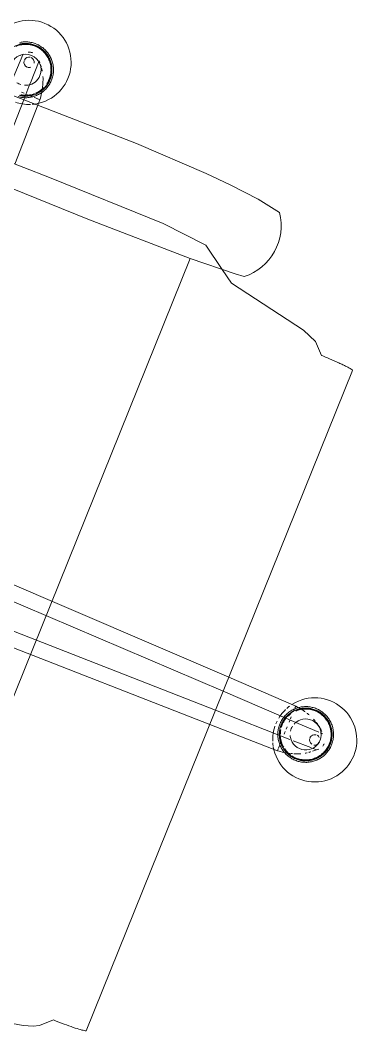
# Model space of a CAD drawing. Header units: inches. Extents: x -13 to 4331, y -638 to 2885.
# Drawn here: x 2919.34 to 2927.59, y 1560.85 to 1585.58 of the extents above; entities that cross this region are included whole.
import ezdxf

# ---------------------------------------------------------------- set-up
doc = ezdxf.new("R2010")
doc.units = ezdxf.units.IN
doc.header["$MEASUREMENT"] = 0
doc.layers.add('I-FURN', color=30, linetype='Continuous', lineweight=9)

# ---------------------------------------------------------------- blocks, each defined once
blk = doc.blocks.new('HermanMiller_Collection_Eames_SoftPad_SideChair - Arms Swivel Base-V26-FIRST FLOOR POWER _ SIGNAL')
at = {"layer": 'I-FURN'}
for p, q in [((-5.45, -9.726), (-5.45, 9.795)), ((-6.614, 9.612), (-8.681, 9.211)), ((-8.681, 9.211), (-8.918, 9.134)), ((-9.058, 9.06), (-9.321, 8.804)), ((-8.918, 9.134), (-9.058, 9.06)), ((-10.163, 8.749), (-10.163, -8.68)), ((-10.163, 0.662), (-0.715, 0.78)), ((-12.042, 0.572), (-12.065, 0.587)), ((-11.941, 0.487), (-11.94, 0.577)), ((-11.94, 0.64), (-10.163, 0.662)), ((-11.94, 0.589), (-11.94, 0.64)), ((-12.689, 0.266), (-12.817, 0.265)), ((-12.203, 0.271), (-12.668, 0.266)), ((-10.163, 0.292), (-12.123, 0.272)), ((-11.941, 0.389), (-11.941, 0.455)), ((-1.34, 0.381), (-10.163, 0.292)), ((-11.943, 0.133), (-11.942, 0.202)), ((-11.943, 0.013), (-11.943, 0.068)), ((-11.792, 0.09), (-11.796, 0.116)), ((-12.819, -0.157), (-12.747, -0.158)), ((-12.715, -0.159), (-12.159, -0.17)), ((-12.159, -0.17), (-10.163, -0.209)), ((-11.944, -0.174), (-11.944, -0.118)), ((-11.944, -0.259), (-11.944, -0.2)), ((-11.782, -0.19), (-11.774, -0.164)), ((-11.755, -0.056), (-11.752, -0.029)), ((-10.163, -0.209), (-1.344, -0.382)), ((-11.969, -0.487), (-11.949, -0.468)), ((-11.946, -0.54), (-11.945, -0.489)), ((-11.945, -0.478), (-11.945, -0.387)), ((-10.163, -0.58), (-11.946, -0.54)), ((-0.717, -0.787), (-10.163, -0.58)), ((-9.321, -8.736), (-9.058, -8.991)), ((-9.058, -8.991), (-8.681, -9.143)), ((-8.681, -9.143), (-6.614, -9.544)), ((-6.614, -9.544), (-6.277, -9.773)), ((-6.614, -9.794), (-6.841, -9.812)), ((-5.45, -9.726), (-6.614, -9.794)), ((-6.277, -9.773), (-5.685, -10.175)), ((-2.766, -9.685), (-5.45, -9.726)), ((5.318, -9.685), (-2.766, -9.685)), ((-5.685, -10.175), (-4.516, -10.278)), ((-4.516, -10.278), (-1.516, -10.278)), ((-1.516, -10.278), (6.145, -10.171)), ((-0.584, -11.812), (-0.605, -10.265)), ((-0.234, -10.26), (-0.217, -11.808)), ((-7.059, -11.592), (-6.45, -11.699)), ((-6.45, -11.699), (-5.68, -11.767)), ((-5.68, -11.767), (-5.034, -11.801)), ((-5.034, -11.801), (-3.174, -11.848)), ((-3.174, -11.848), (3.825, -11.753)), ((-0.582, -11.955), (-0.584, -11.812)), ((-0.192, -11.852), (-0.218, -11.861)), ((-0.217, -11.808), (-0.213, -12.152)), ((-0.531, -11.956), (-0.582, -11.955)), ((-0.429, -11.956), (-0.519, -11.956)), ((-0.386, -11.951), (-0.408, -11.967)), ((-0.331, -11.956), (-0.397, -11.956)), ((-0.24, -11.957), (-0.326, -11.956)), ((-0.205, -11.896), (-0.23, -11.905)), ((-0.094, -11.957), (-0.168, -11.957)), ((-0.213, -12.152), (-0.212, -12.239)), ((-0.212, -12.252), (-0.206, -12.832)), ((0.216, -12.814), (0.229, -12.147))]:
    blk.add_line(p, q, dxfattribs=at)
at = {"layer": 'I-FURN', "flags": 128}
for points in [[(-12.065, 0.587), (-12.088, 0.602), (-12.112, 0.615), (-12.136, 0.627), (-12.161, 0.639), (-12.186, 0.649), (-12.212, 0.659), (-12.238, 0.667), (-12.264, 0.674), (-12.291, 0.681), (-12.318, 0.686), (-12.345, 0.69), (-12.372, 0.693), (-12.399, 0.695), (-12.426, 0.696), (-12.454, 0.695), (-12.481, 0.694), (-12.508, 0.692), (-12.535, 0.688), (-12.562, 0.684), (-12.589, 0.678), (-12.615, 0.671), (-12.642, 0.663), (-12.667, 0.654), (-12.693, 0.645), (-12.718, 0.634), (-12.743, 0.622), (-12.767, 0.609), (-12.79, 0.595), (-12.813, 0.581), (-12.836, 0.565), (-12.857, 0.548), (-12.878, 0.531), (-12.899, 0.513), (-12.918, 0.494), (-12.937, 0.474), (-12.955, 0.454), (-12.973, 0.432), (-12.989, 0.411), (-13.004, 0.388), (-13.019, 0.365), (-13.033, 0.341), (-13.045, 0.317), (-13.057, 0.292), (-13.068, 0.267), (-13.077, 0.242), (-13.086, 0.216), (-13.093, 0.189), (-13.1, 0.163), (-13.105, 0.136), (-13.11, 0.109), (-13.113, 0.082), (-13.115, 0.055), (-13.116, 0.028), (-13.117, 0.013)], [(-11.966, 0.458), (-11.984, 0.476), (-12.003, 0.494), (-12.022, 0.511), (-12.042, 0.527), (-12.063, 0.542), (-12.085, 0.557), (-12.107, 0.57), (-12.129, 0.583), (-12.152, 0.594), (-12.176, 0.605), (-12.2, 0.615), (-12.224, 0.624), (-12.249, 0.632), (-12.273, 0.639), (-12.299, 0.645), (-12.324, 0.65), (-12.35, 0.653), (-12.375, 0.656), (-12.401, 0.658), (-12.427, 0.659), (-12.453, 0.659), (-12.478, 0.657), (-12.504, 0.655), (-12.53, 0.652), (-12.555, 0.647), (-12.581, 0.642), (-12.606, 0.636), (-12.63, 0.628), (-12.655, 0.62), (-12.679, 0.611), (-12.703, 0.6), (-12.726, 0.589), (-12.749, 0.577), (-12.771, 0.564), (-12.793, 0.55), (-12.814, 0.535), (-12.835, 0.52), (-12.855, 0.503), (-12.874, 0.486), (-12.892, 0.468), (-12.91, 0.449), (-12.927, 0.43), (-12.944, 0.41), (-12.959, 0.389), (-12.974, 0.368), (-12.987, 0.346), (-13, 0.324), (-13.012, 0.301), (-13.023, 0.277), (-13.033, 0.253), (-13.043, 0.229), (-13.051, 0.205), (-13.058, 0.18), (-13.064, 0.155), (-13.069, 0.13), (-13.073, 0.104), (-13.077, 0.078), (-13.079, 0.053), (-13.08, 0.027), (-13.08, 0.013)], [(-11.751, 0.013), (-11.752, 0.04), (-11.753, 0.067), (-11.756, 0.095), (-11.76, 0.122), (-11.765, 0.149), (-11.771, 0.175), (-11.778, 0.202), (-11.786, 0.228), (-11.795, 0.253), (-11.805, 0.279), (-11.816, 0.304), (-11.828, 0.328), (-11.841, 0.352), (-11.855, 0.376), (-11.87, 0.398), (-11.886, 0.421), (-11.903, 0.442), (-11.92, 0.463), (-11.939, 0.483), (-11.958, 0.503), (-11.978, 0.521), (-11.999, 0.539), (-12.02, 0.556), (-12.042, 0.572)], [(-11.796, 0.116), (-11.801, 0.141), (-11.806, 0.166), (-11.813, 0.191), (-11.821, 0.216), (-11.829, 0.24), (-11.839, 0.264), (-11.849, 0.288), (-11.861, 0.311), (-11.873, 0.334), (-11.886, 0.356), (-11.901, 0.378), (-11.916, 0.399), (-11.931, 0.419), (-11.948, 0.439), (-11.966, 0.458)], [(-13.117, 0.013), (-13.116, -0.014), (-13.114, -0.042), (-13.112, -0.069), (-13.108, -0.096), (-13.103, -0.123), (-13.097, -0.149), (-13.09, -0.176), (-13.082, -0.202), (-13.073, -0.228), (-13.063, -0.253), (-13.052, -0.278), (-13.039, -0.302), (-13.026, -0.326), (-13.012, -0.35), (-12.997, -0.373), (-12.982, -0.395), (-12.965, -0.416), (-12.947, -0.437), (-12.929, -0.458), (-12.91, -0.477), (-12.89, -0.496), (-12.869, -0.513), (-12.847, -0.53), (-12.825, -0.546), (-12.803, -0.562), (-12.779, -0.576), (-12.756, -0.589), (-12.731, -0.602), (-12.706, -0.613), (-12.681, -0.624), (-12.656, -0.633), (-12.63, -0.641), (-12.603, -0.649), (-12.577, -0.655), (-12.55, -0.66), (-12.523, -0.664), (-12.496, -0.667), (-12.468, -0.669), (-12.441, -0.67), (-12.414, -0.67), (-12.387, -0.668), (-12.359, -0.666), (-12.332, -0.662), (-12.305, -0.658), (-12.279, -0.652), (-12.252, -0.645), (-12.226, -0.638), (-12.2, -0.629), (-12.175, -0.619), (-12.15, -0.608), (-12.125, -0.596), (-12.101, -0.583), (-12.077, -0.57), (-12.054, -0.555), (-12.032, -0.539), (-12.01, -0.523), (-11.989, -0.505), (-11.969, -0.487)], [(-13.08, 0.013), (-13.079, -0.013), (-13.078, -0.039), (-13.075, -0.064), (-13.072, -0.09), (-13.067, -0.115), (-13.061, -0.141), (-13.055, -0.166), (-13.047, -0.19), (-13.038, -0.215), (-13.029, -0.239), (-13.018, -0.262), (-13.007, -0.285), (-12.995, -0.308), (-12.981, -0.33), (-12.967, -0.352), (-12.952, -0.373), (-12.936, -0.393), (-12.92, -0.413), (-12.902, -0.432), (-12.884, -0.451), (-12.865, -0.468), (-12.845, -0.485), (-12.825, -0.501), (-12.804, -0.516), (-12.783, -0.531), (-12.761, -0.544), (-12.738, -0.557), (-12.715, -0.569), (-12.692, -0.579), (-12.668, -0.589), (-12.644, -0.598), (-12.619, -0.606), (-12.594, -0.613), (-12.569, -0.619), (-12.544, -0.624), (-12.518, -0.628), (-12.492, -0.631), (-12.467, -0.632), (-12.441, -0.633), (-12.415, -0.633), (-12.389, -0.632), (-12.363, -0.629), (-12.338, -0.626), (-12.312, -0.622), (-12.287, -0.616), (-12.262, -0.61), (-12.237, -0.603), (-12.213, -0.594), (-12.189, -0.585), (-12.165, -0.575), (-12.142, -0.563), (-12.119, -0.551), (-12.097, -0.538), (-12.075, -0.524), (-12.054, -0.509), (-12.033, -0.494), (-12.013, -0.477), (-11.994, -0.46), (-11.975, -0.442), (-11.957, -0.424), (-11.94, -0.404), (-11.924, -0.384), (-11.909, -0.363)], [(-11.909, -0.363), (-11.894, -0.342), (-11.88, -0.32), (-11.867, -0.298), (-11.855, -0.275), (-11.844, -0.251), (-11.834, -0.228), (-11.825, -0.204), (-11.817, -0.179), (-11.81, -0.154), (-11.804, -0.129), (-11.798, -0.104), (-11.794, -0.078), (-11.791, -0.053), (-11.789, -0.027), (-11.788, -0.001), (-11.788, 0.013)], [(-11.788, 0.013), (-11.788, 0.039), (-11.79, 0.065), (-11.792, 0.09)], [(-11.752, -0.029), (-11.751, -0.002), (-11.751, 0.013)], [(-11.949, -0.468), (-11.93, -0.448), (-11.912, -0.428), (-11.895, -0.407), (-11.879, -0.385), (-11.863, -0.362), (-11.849, -0.339), (-11.835, -0.315), (-11.822, -0.291), (-11.811, -0.267), (-11.8, -0.241), (-11.79, -0.216), (-11.782, -0.19)], [(-11.774, -0.164), (-11.768, -0.137), (-11.762, -0.11), (-11.758, -0.083), (-11.755, -0.056)], [(-0.218, -11.861), (-0.243, -11.871), (-0.269, -11.882), (-0.293, -11.894), (-0.317, -11.907), (-0.341, -11.92), (-0.364, -11.935), (-0.386, -11.951)], [(-0.08, -11.864), (-0.106, -11.868), (-0.131, -11.874), (-0.156, -11.88), (-0.181, -11.887), (-0.205, -11.896)], [(-0.059, -11.824), (-0.086, -11.828), (-0.113, -11.832), (-0.14, -11.838), (-0.166, -11.845), (-0.192, -11.852)], [(-0.523, -12.083), (-0.539, -12.105), (-0.555, -12.128), (-0.569, -12.151), (-0.583, -12.174), (-0.596, -12.199), (-0.607, -12.223), (-0.618, -12.248), (-0.628, -12.274), (-0.636, -12.3), (-0.644, -12.326), (-0.65, -12.353), (-0.656, -12.379), (-0.66, -12.406), (-0.664, -12.433), (-0.666, -12.461), (-0.667, -12.488), (-0.667, -12.503)], [(-0.385, -11.996), (-0.405, -12.012), (-0.424, -12.03), (-0.443, -12.048), (-0.461, -12.066), (-0.478, -12.086), (-0.494, -12.106), (-0.51, -12.126), (-0.524, -12.148), (-0.538, -12.17), (-0.551, -12.192), (-0.563, -12.215), (-0.574, -12.238), (-0.584, -12.262), (-0.593, -12.286), (-0.601, -12.311), (-0.608, -12.336), (-0.615, -12.361), (-0.62, -12.386), (-0.624, -12.412), (-0.627, -12.437), (-0.629, -12.463), (-0.63, -12.489), (-0.63, -12.503)], [(-0.408, -11.967), (-0.429, -11.985), (-0.449, -12.003), (-0.469, -12.022), (-0.488, -12.042), (-0.506, -12.062), (-0.523, -12.083)], [(-0.23, -11.905), (-0.253, -11.915), (-0.277, -11.926), (-0.299, -11.939), (-0.322, -11.952), (-0.343, -11.966), (-0.365, -11.98), (-0.385, -11.996)], [(-0.667, -12.503), (-0.667, -12.53), (-0.665, -12.557), (-0.662, -12.584), (-0.658, -12.612), (-0.654, -12.638), (-0.648, -12.665), (-0.641, -12.691), (-0.633, -12.718), (-0.623, -12.743), (-0.613, -12.769), (-0.602, -12.794), (-0.59, -12.818), (-0.577, -12.842), (-0.563, -12.865), (-0.548, -12.888), (-0.532, -12.911), (-0.515, -12.932), (-0.498, -12.953), (-0.479, -12.973), (-0.46, -12.993), (-0.44, -13.011), (-0.419, -13.029), (-0.398, -13.046), (-0.376, -13.062), (-0.353, -13.077), (-0.33, -13.092), (-0.306, -13.105), (-0.282, -13.117), (-0.257, -13.129), (-0.232, -13.139), (-0.206, -13.149), (-0.18, -13.157), (-0.154, -13.164), (-0.127, -13.17), (-0.1, -13.176), (-0.073, -13.18), (-0.046, -13.183), (-0.019, -13.185), (0.008, -13.186), (0.036, -13.185), (0.063, -13.184), (0.09, -13.181), (0.117, -13.178), (0.144, -13.173), (0.171, -13.168), (0.197, -13.161), (0.223, -13.153), (0.249, -13.144), (0.275, -13.134), (0.3, -13.124), (0.324, -13.112), (0.348, -13.099), (0.372, -13.085), (0.395, -13.07)], [(-0.63, -12.503), (-0.63, -12.529), (-0.628, -12.554), (-0.626, -12.58), (-0.622, -12.606), (-0.618, -12.631), (-0.612, -12.656), (-0.605, -12.681), (-0.598, -12.706), (-0.589, -12.73), (-0.579, -12.754), (-0.569, -12.778), (-0.557, -12.801), (-0.545, -12.824), (-0.532, -12.846), (-0.518, -12.868), (-0.503, -12.889), (-0.487, -12.909), (-0.47, -12.929), (-0.453, -12.948), (-0.435, -12.966), (-0.416, -12.984), (-0.396, -13.001), (-0.376, -13.017), (-0.355, -13.032), (-0.333, -13.046), (-0.311, -13.06), (-0.289, -13.073), (-0.266, -13.084), (-0.242, -13.095), (-0.218, -13.105), (-0.194, -13.114), (-0.17, -13.122), (-0.145, -13.129), (-0.12, -13.135), (-0.094, -13.139), (-0.069, -13.143), (-0.043, -13.146), (-0.017, -13.148), (0.009, -13.149), (0.034, -13.149), (0.06, -13.147), (0.086, -13.145), (0.112, -13.142), (0.137, -13.137), (0.162, -13.132), (0.187, -13.126), (0.212, -13.118), (0.237, -13.11), (0.261, -13.1), (0.284, -13.09), (0.308, -13.079), (0.331, -13.067), (0.353, -13.054), (0.375, -13.04), (0.396, -13.025)]]:
    blk.add_lwpolyline(points, dxfattribs=at)
at = {"layer": 'I-FURN'}
for centre, radius, start, end in [((-12.689, 0.053), 1.03, 35.729, 179.729), ((-12.434, 0.013), 0.637, 54.9831, 180), ((-12.434, 0.013), 0.622, 124.0419, 134.9647), ((-12.434, 0.013), 0.622, 112.8129, 123.5707), ((-12.434, 0.013), 0.622, 101.424, 112.2945), ((-12.434, 0.013), 0.622, 79.0457, 100.9543), ((-12.434, 0.013), 0.622, 67.7055, 74.8651), ((-12.434, 0.013), 0.622, 56.4293, 67.1871), ((-12.434, 0.013), 0.622, 45.7426, 52.2883), ((-12.689, 0.053), 1.03, 31.8906, 34.8136), ((-12.689, 0.053), 1.03, 26.0423, 30.9434), ((-12.434, 0.013), 0.622, 157.7739, 179.5239), ((-12.434, 0.013), 0.622, 146.3754, 157.2812), ((-12.434, 0.013), 0.622, 135, 145.8992), ((-12.434, 0.013), 0.38, 33.0086, 180), ((-12.434, 0.013), 0.622, 34.1008, 45), ((-12.434, 0.013), 0.637, 26.0735, 44.1858), ((-12.434, 0.013), 0.622, 26.6987, 33.6246), ((-12.434, 0.013), 0.622, 11.3926, 22.2261), ((-12.434, 0.013), 0.637, 10.9587, 24.7422), ((-12.689, 0.053), 1.03, 13.2253, 23.7047), ((-12.689, 0.053), 1.03, 3.1528, 12.6965), ((-12.689, 0.053), 1.03, 179.729, 323.729), ((-12.434, 0.013), 0.637, 180, 315), ((-12.434, 0.013), 0.622, 180, 190.841), ((-12.689, 0.053), 0.127, 152.6497, 178.174), ((-12.689, 0.053), 0.127, 152.6497, 178.174), ((-12.434, 0.013), 0.38, 180, 330.7407), ((-12.689, 0.053), 0.127, 101.9548, 136.3518), ((-12.689, 0.053), 0.127, 101.9548, 136.3518), ((-12.689, 0.053), 0.127, 4.4858, 75.9087), ((-12.689, 0.053), 0.127, 4.4858, 75.9087), ((-12.689, 0.053), 0.127, 334.2332, 359.729), ((-12.689, 0.053), 0.127, 334.2332, 359.729), ((-12.434, 0.013), 0.38, 25.3576, 33.0086), ((-12.434, 0.013), 0.38, 0, 9.6909), ((-12.434, 0.013), 0.38, 350.322, 360), ((-12.434, 0.013), 0.622, 351.8502, 359.5239), ((-12.434, 0.013), 0.622, 0, 5.7905), ((-12.434, 0.013), 0.637, 352.3765, 360), ((-12.434, 0.013), 0.637, 0, 5.6724), ((-12.689, 0.053), 1.03, 355.7681, 359.729), ((-12.434, 0.013), 0.622, 191.3511, 202.2261), ((-12.434, 0.013), 0.622, 202.7188, 213.6246), ((-12.689, 0.053), 0.127, 231.1983, 265.2765), ((-12.689, 0.053), 0.127, 231.1983, 265.2765), ((-12.689, 0.053), 0.127, 274.2298, 331.4972), ((-12.689, 0.053), 0.127, 274.2298, 331.4972), ((-12.434, 0.013), 0.38, 330.7407, 340.8198), ((-12.434, 0.013), 0.637, 323.2341, 351.7449), ((-12.434, 0.013), 0.622, 329.1783, 337.2812), ((-12.434, 0.013), 0.622, 344.4912, 351.7563), ((-12.689, 0.053), 1.03, 335.7534, 350.794), ((-12.434, 0.013), 0.622, 214.1008, 225), ((-12.434, 0.013), 0.622, 225.0353, 235.9581), ((-12.434, 0.013), 0.622, 304.0419, 314.9647), ((-12.689, 0.053), 1.03, 328.5146, 333.4158), ((-12.434, 0.013), 0.622, 236.4293, 247.1871), ((-12.434, 0.013), 0.622, 247.7055, 258.576), ((-12.434, 0.013), 0.622, 259.0457, 280.9543), ((-12.434, 0.013), 0.622, 281.424, 292.2945), ((-12.434, 0.013), 0.622, 292.8129, 300.5378), ((-5.994, -10.82), 1.316, 130.065, 215.935), ((0.005, -12.704), 1.03, 125.7836, 269.7836), ((0.005, -12.704), 1.03, 121.9452, 124.8682), ((0.005, -12.704), 1.03, 116.0969, 120.998), ((0.005, -12.704), 1.03, 103.2799, 113.7592), ((0.005, -12.704), 1.03, 93.2074, 102.751), ((0.016, -12.503), 0.637, 135, 180), ((0.016, -12.503), 0.622, 135.1135, 145.8992), ((0.016, -12.503), 0.637, 113.0824, 131.2975), ((0.016, -12.503), 0.622, 126.3311, 132.3367), ((0.016, -12.503), 0.622, 113.6326, 123.5707), ((0.016, -12.503), 0.637, 98.4563, 111.6444), ((0.016, -12.503), 0.622, 101.424, 112.1191), ((0.005, -12.704), 1.03, 269.7836, 53.7836), ((0.016, -12.503), 0.622, 146.3754, 157.2812), ((0.016, -12.503), 0.38, 120, 180), ((0.016, -12.503), 0.38, 107.662, 120), ((0.016, -12.503), 0.38, 78.2317, 93.5396), ((0.016, -12.503), 0.637, 180, 360), ((0.016, -12.503), 0.622, 168.7167, 179.5239), ((0.016, -12.503), 0.622, 180, 190.841), ((0.016, -12.503), 0.38, 180, 360), ((0.005, -12.704), 0.127, 94.5403, 129.9111), ((0.005, -12.704), 0.127, 94.5403, 129.9111), ((0.005, -12.704), 0.127, 4.2844, 89.7836), ((0.005, -12.704), 0.127, 4.2844, 89.7836), ((0.016, -12.503), 0.622, 191.3511, 202.2261), ((0.016, -12.503), 0.622, 202.7188, 213.6246), ((0.016, -12.503), 0.622, 214.1008, 225), ((0.005, -12.704), 0.127, 192.0094, 268.2285), ((0.005, -12.704), 0.127, 192.0094, 268.2285), ((0.005, -12.704), 0.127, 279.9738, 355.3311), ((0.005, -12.704), 0.127, 279.9738, 355.3311), ((0.016, -12.503), 0.622, 225.0353, 235.9581), ((0.016, -12.503), 0.622, 236.4293, 247.1871), ((0.016, -12.503), 0.622, 247.7055, 258.576), ((0.016, -12.503), 0.622, 281.424, 292.2945), ((0.016, -12.503), 0.622, 292.8129, 303.5707), ((0.016, -12.503), 0.622, 304.0419, 314.9647), ((0.016, -12.503), 0.622, 259.0457, 280.9543)]:
    blk.add_arc(centre, radius, start, end, dxfattribs=at)
for points, knots in [([(-9.321, 8.804), (-9.512, 8.803), (-9.785, 8.795), (-10.004, 8.778), (-10.093, 8.767), (-10.14, 8.758), (-10.157, 8.752), (-10.163, 8.749)], [0, 0, 0, 0, 0.444444, 0.666667, 0.777778, 0.888889, 1, 1, 1, 1]), ([(-12.347, 0.557), (-12.368, 0.55), (-12.42, 0.531), (-12.47, 0.509), (-12.5, 0.495)], [-0.5694303, -0.5694303, -0.5694303, -0.5694303, -0.5, -0.3992869, -0.3992869, -0.3992869, -0.3992869]), ([(-12.666, 0.394), (-12.674, 0.388), (-12.69, 0.376), (-12.705, 0.364), (-12.712, 0.358)], [-0.19926086, -0.19926086, -0.19926086, -0.19926086, -0.16666667, -0.14023802, -0.14023802, -0.14023802, -0.14023802]), ([(-12.59, 0.444), (-12.602, 0.437), (-12.618, 0.427), (-12.634, 0.416), (-12.638, 0.413)], [-0.29224729, -0.29224729, -0.29224729, -0.29224729, -0.25, -0.23350282, -0.23350282, -0.23350282, -0.23350282]), ([(-10.163, -8.68), (-10.157, -8.684), (-10.14, -8.69), (-10.093, -8.698), (-10.027, -8.707), (-9.942, -8.714), (-9.84, -8.721), (-9.687, -8.728), (-9.509, -8.733), (-9.369, -8.735), (-9.321, -8.736)], [0, 0, 0, 0, 0.111111, 0.222222, 0.333333, 0.444444, 0.555556, 0.666667, 0.888889, 1, 1, 1, 1]), ([(-0.524, -12.281), (-0.518, -12.304), (-0.509, -12.332), (-0.499, -12.361), (-0.497, -12.366)], [-0.6570094, -0.6570094, -0.6570094, -0.6570094, -0.58333333, -0.56435676, -0.56435676, -0.56435676, -0.56435676]), ([(-0.496, -12.371), (-0.489, -12.389), (-0.472, -12.435), (-0.453, -12.479), (-0.441, -12.506)], [-0.5596271, -0.5596271, -0.5596271, -0.5596271, -0.5, -0.4096096, -0.4096096, -0.4096096, -0.4096096]), ([(-0.375, -12.623), (-0.371, -12.629), (-0.357, -12.649), (-0.343, -12.67), (-0.333, -12.685)], [-0.27094856, -0.27094856, -0.27094856, -0.27094856, -0.25, -0.19432507, -0.19432507, -0.19432507, -0.19432507]), ([(-0.318, -12.704), (-0.317, -12.704), (-0.301, -12.726), (-0.283, -12.746), (-0.265, -12.766)], [-0.17003419, -0.17003419, -0.17003419, -0.17003419, -0.16666667, -0.0883369, -0.0883369, -0.0883369, -0.0883369]), ([(0.016, -12.952), (0.023, -12.952), (0.039, -12.95), (0.055, -12.947), (0.064, -12.945)], [-0.47846055, -0.47846055, -0.47846055, -0.47846055, -0.4375, -0.38393518, -0.38393518, -0.38393518, -0.38393518]), ([(0.069, -12.943), (0.079, -12.941), (0.094, -12.935), (0.11, -12.927), (0.116, -12.924), (0.117, -12.923)], [-0.375, -0.375, -0.375, -0.375, -0.3125, -0.28125, -0.2716879, -0.2716879, -0.2716879, -0.2716879])]:
    blk.add_open_spline(points, degree=3, knots=knots, dxfattribs=at)
for points in [[(-12.268, 0.582), (-12.287, 0.577), (-12.307, 0.571), (-12.326, 0.564)], [(-11.94, 0.64), (-12.049, 0.633), (-12.154, 0.614), (-12.257, 0.585)], [(-12.822, 0.261), (-12.837, 0.251), (-12.851, 0.239), (-12.864, 0.226)], [(-12.743, 0.333), (-12.768, 0.311), (-12.793, 0.289), (-12.817, 0.265)], [(-12.928, 0.118), (-12.931, 0.108), (-12.936, 0.087), (-12.938, 0.065), (-12.938, 0.054)], [(-12.774, -0.2), (-12.753, -0.22), (-12.732, -0.238), (-12.71, -0.256)], [(-12.688, -0.273), (-12.671, -0.286), (-12.653, -0.299), (-12.635, -0.312)], [(-12.618, -0.323), (-12.599, -0.336), (-12.58, -0.348), (-12.56, -0.359)], [(-12.534, -0.374), (-12.514, -0.385), (-12.493, -0.395), (-12.472, -0.405)], [(-12.331, -0.461), (-12.308, -0.469), (-12.285, -0.476), (-12.262, -0.483)], [(-12.216, -0.495), (-12.193, -0.501), (-12.169, -0.506), (-12.145, -0.51)], [(-12.146, -0.512), (-12.08, -0.526), (-12.014, -0.535), (-11.946, -0.54)], [(-0.582, -11.955), (-0.575, -12.064), (-0.556, -12.169), (-0.527, -12.272)], [(-0.243, -12.792), (-0.231, -12.806), (-0.219, -12.819), (-0.206, -12.832)], [(0.216, -12.833), (0.235, -12.815), (0.252, -12.796), (0.27, -12.777)]]:
    blk.add_open_spline(points, degree=3, dxfattribs=at)

msp = doc.modelspace()

# ---------------------------------------------------------------- block references
at = {"layer": 'I-FURN', "rotation": 158.0181849649918}
msp.add_blockref('HermanMiller_Collection_Eames_SoftPad_SideChair - Arms Swivel Base-V26-FIRST FLOOR POWER _ SIGNAL', (2914.812, 1572.769), dxfattribs=at)

doc.saveas('drawing.dxf')
